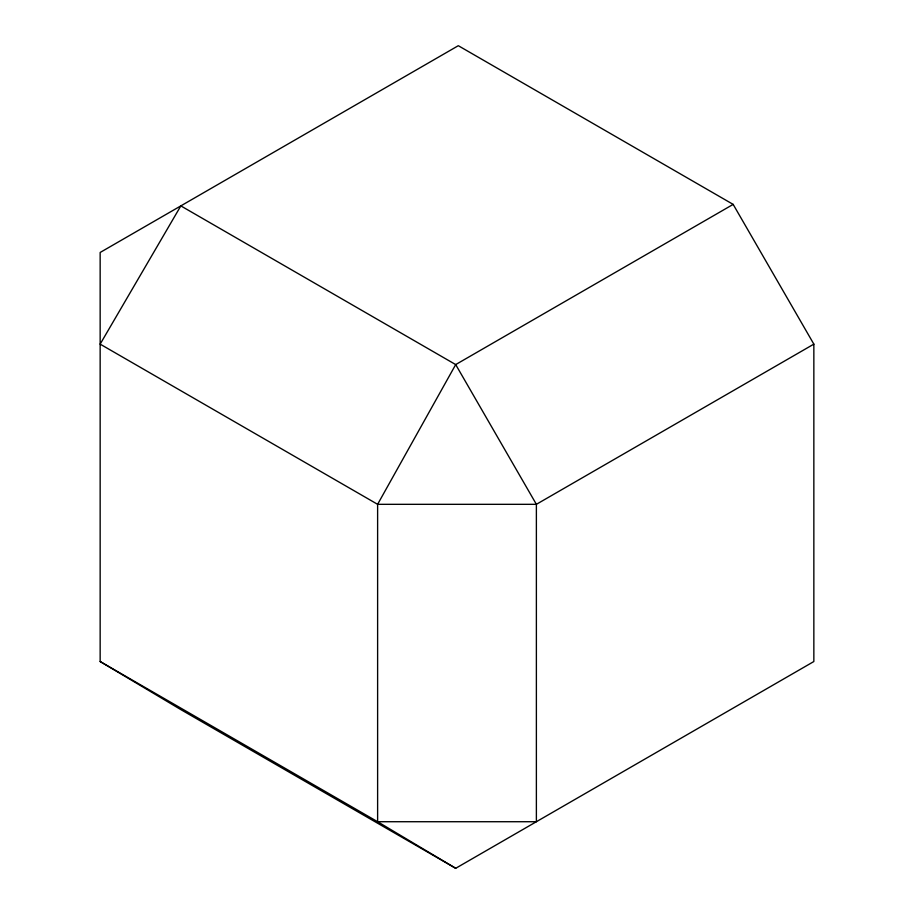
<?xml version="1.0" encoding="UTF-8"?>
<svg xmlns="http://www.w3.org/2000/svg" width="914" height="914" viewBox="0 0 914 914"><rect width="100%" height="100%" fill="white"/><g stroke="black" fill="none" stroke-linecap="round" stroke-linejoin="round"><path stroke-width="1.37" d="M733.165 204.393L455.698 364.583L377.619 504.322L377.619 821.72L455.698 868.3L813.848 661.53L813.848 344.132L733.165 204.393L458.302 45.7L100.152 252.47L100.152 661.53L180.835 709.607L455.698 868.3M813.848 344.132L536.381 504.322L377.619 504.322L100.152 344.132L180.835 205.89L455.698 364.583L536.381 504.322L536.381 821.72L377.619 821.72L100.152 661.53"/></g></svg>
